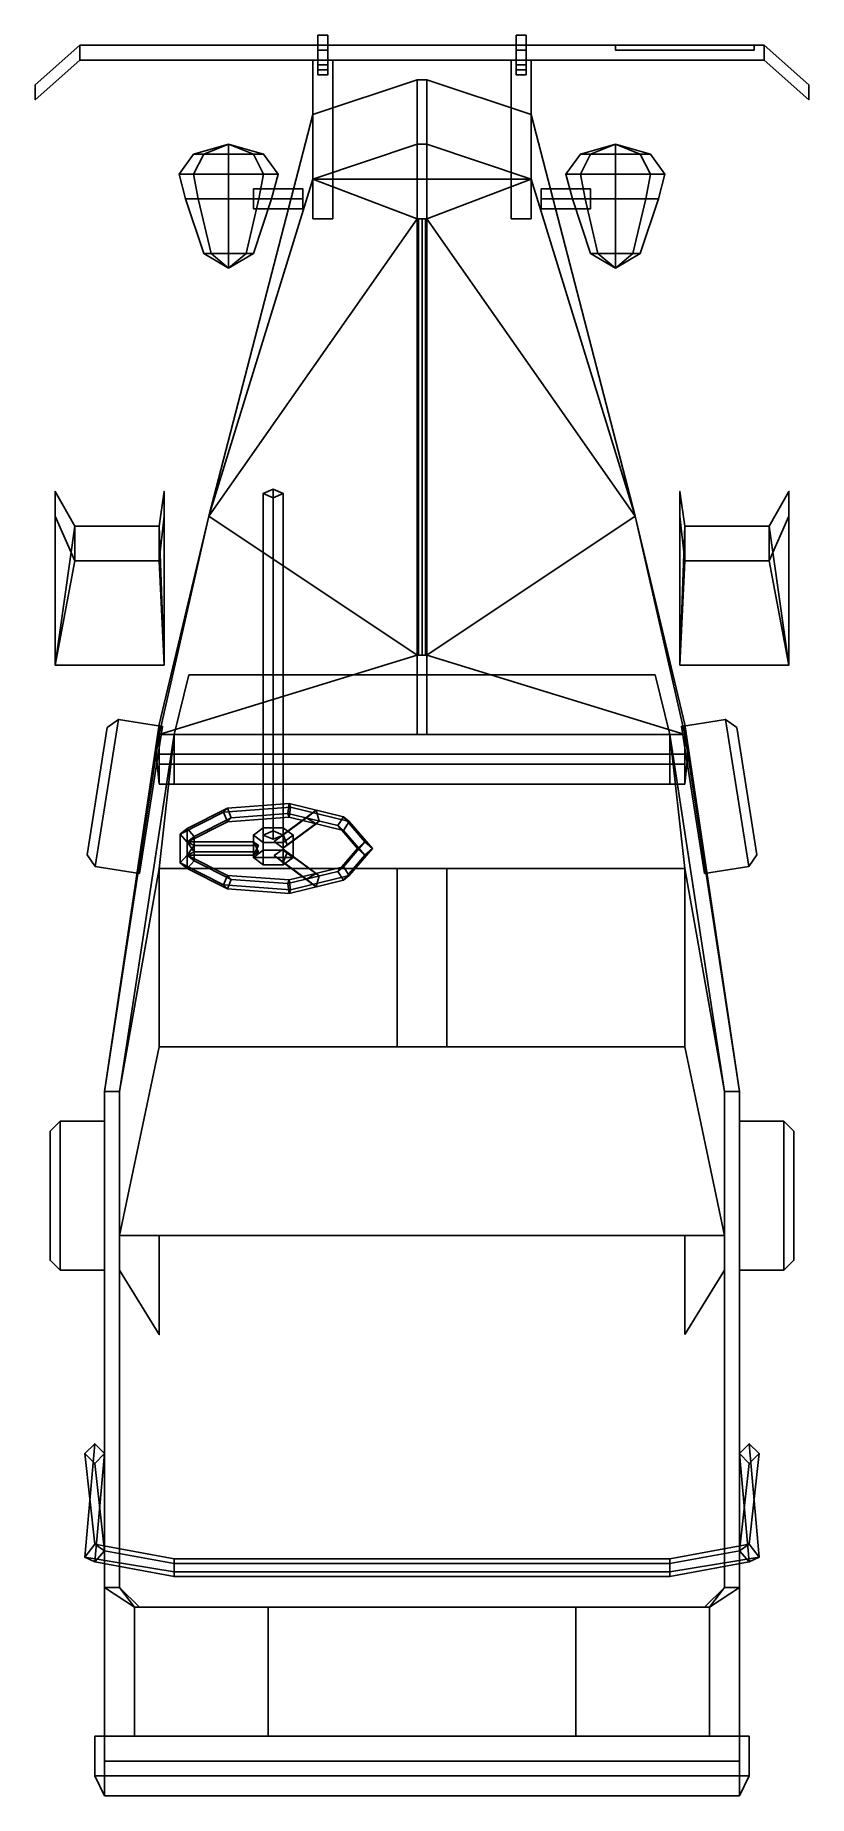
# Model space of a CAD drawing. Extents: x -0.78 to 0.78, y -1.79 to 1.76.
import ezdxf

# ---------------------------------------------------------------- set-up
doc = ezdxf.new("R2010")
doc.units = 0
doc.layers.get('0').update_dxf_attribs({"linetype": 'CONTINUOUS'})

msp = doc.modelspace()

# ---------------------------------------------------------------- linework, layer by layer
for points in [[(-0.78, 1.66, 0.45), (-0.78, 1.63, 0.45), (-0.69, 1.71, 0.45), (-0.69, 1.74, 0.45)], [(-0.69, 1.74, 0.45), (-0.69, 1.74, 0.37), (-0.78, 1.66, 0.37), (-0.78, 1.66, 0.45)], [(-0.69, 1.74, 0.37), (-0.69, 1.71, 0.37), (-0.78, 1.63, 0.37), (-0.78, 1.66, 0.37)], [(0.69, 1.74, 0.45), (0.69, 1.74, 0.37), (-0.69, 1.74, 0.37), (-0.69, 1.74, 0.45)], [(0.69, 1.74, 0.37), (0.69, 1.71, 0.37), (-0.69, 1.71, 0.37), (-0.69, 1.74, 0.37)], [(-0.69, 1.74, 0.45), (-0.69, 1.71, 0.45), (0.69, 1.71, 0.45), (0.69, 1.74, 0.45)], [(-0.19, 1.71, 0.5), (-0.19, 1.76, 0.47), (-0.21, 1.76, 0.47), (-0.21, 1.71, 0.5)], [(-0.21, 1.76, 0.47), (-0.21, 1.73, 0.47), (-0.21, 1.7, 0.49), (-0.21, 1.71, 0.5)], [(-0.21, 1.76, 0.46), (-0.21, 1.73, 0.46), (-0.21, 1.73, 0.47), (-0.21, 1.76, 0.47)], [(-0.19, 1.76, 0.47), (-0.19, 1.76, 0.46), (-0.21, 1.76, 0.46), (-0.21, 1.76, 0.47)], [(-0.19, 1.76, 0.46), (-0.19, 1.74, 0.45), (-0.21, 1.74, 0.45), (-0.21, 1.76, 0.46)], [(-0.21, 1.74, 0.45), (-0.21, 1.71, 0.45), (-0.21, 1.73, 0.46), (-0.21, 1.76, 0.46)], [(-0.19, 1.7, 0.49), (-0.19, 1.73, 0.47), (-0.19, 1.76, 0.47), (-0.19, 1.71, 0.5)], [(-0.19, 1.73, 0.47), (-0.19, 1.73, 0.46), (-0.19, 1.76, 0.46), (-0.19, 1.76, 0.47)], [(-0.19, 1.73, 0.46), (-0.19, 1.71, 0.45), (-0.19, 1.74, 0.45), (-0.19, 1.76, 0.46)], [(0.21, 1.76, 0.46), (0.21, 1.74, 0.45), (0.19, 1.74, 0.45), (0.19, 1.76, 0.46)], [(0.19, 1.74, 0.45), (0.19, 1.71, 0.45), (0.19, 1.73, 0.46), (0.19, 1.76, 0.46)], [(0.19, 1.76, 0.46), (0.19, 1.73, 0.46), (0.19, 1.73, 0.47), (0.19, 1.76, 0.47)], [(0.21, 1.76, 0.47), (0.21, 1.76, 0.46), (0.19, 1.76, 0.46), (0.19, 1.76, 0.47)], [(0.21, 1.71, 0.5), (0.21, 1.76, 0.47), (0.19, 1.76, 0.47), (0.19, 1.71, 0.5)], [(0.19, 1.76, 0.47), (0.19, 1.73, 0.47), (0.19, 1.7, 0.49), (0.19, 1.71, 0.5)], [(0.21, 1.73, 0.46), (0.21, 1.71, 0.45), (0.21, 1.74, 0.45), (0.21, 1.76, 0.46)], [(0.21, 1.73, 0.47), (0.21, 1.73, 0.46), (0.21, 1.76, 0.46), (0.21, 1.76, 0.47)], [(0.21, 1.7, 0.49), (0.21, 1.73, 0.47), (0.21, 1.76, 0.47), (0.21, 1.71, 0.5)], [(0.67, 1.74, 0.52), (0.67, 1.74, 0.45), (0.39, 1.74, 0.45), (0.39, 1.74, 0.52)], [(0.39, 1.74, 0.52), (0.39, 1.74, 0.45), (0.39, 1.73, 0.45), (0.39, 1.73, 0.52)], [(0.39, 1.73, 0.52), (0.67, 1.73, 0.52), (0.67, 1.74, 0.52), (0.39, 1.74, 0.52)], [(0.67, 1.73, 0.52), (0.67, 1.73, 0.45), (0.67, 1.74, 0.45), (0.67, 1.74, 0.52)], [(0.69, 1.74, 0.37), (0.69, 1.74, 0.45), (0.78, 1.66, 0.45), (0.78, 1.66, 0.37)], [(0.69, 1.74, 0.45), (0.69, 1.71, 0.45), (0.78, 1.63, 0.45), (0.78, 1.66, 0.45)], [(0.78, 1.66, 0.37), (0.78, 1.63, 0.37), (0.69, 1.71, 0.37), (0.69, 1.74, 0.37)], [(-0.78, 1.63, 0.45), (-0.78, 1.63, 0.37), (-0.69, 1.71, 0.37), (-0.69, 1.71, 0.45)], [(-0.69, 1.71, 0.45), (-0.69, 1.71, 0.37), (0.69, 1.71, 0.37), (0.69, 1.71, 0.45)], [(-0.22, 1.71, 0.45), (-0.22, 1.39, 0.45), (-0.18, 1.39, 0.45), (-0.18, 1.71, 0.45)], [(-0.18, 1.71, 0.37), (-0.18, 1.39, 0.37), (-0.22, 1.39, 0.37), (-0.22, 1.71, 0.37)], [(-0.22, 1.71, 0.37), (-0.22, 1.39, 0.37), (-0.22, 1.39, 0.45), (-0.22, 1.71, 0.45)], [(-0.21, 1.7, 0.49), (-0.21, 1.73, 0.47), (-0.19, 1.73, 0.47), (-0.19, 1.7, 0.49)], [(-0.21, 1.73, 0.47), (-0.21, 1.73, 0.46), (-0.19, 1.73, 0.46), (-0.19, 1.73, 0.47)], [(-0.21, 1.73, 0.46), (-0.21, 1.71, 0.45), (-0.19, 1.71, 0.45), (-0.19, 1.73, 0.46)], [(-0.19, 1.69, 0.5), (-0.19, 1.71, 0.5), (-0.21, 1.71, 0.5), (-0.21, 1.69, 0.5)], [(-0.21, 1.71, 0.5), (-0.21, 1.7, 0.49), (-0.21, 1.68, 0.49), (-0.21, 1.69, 0.5)], [(-0.19, 1.68, 0.49), (-0.19, 1.7, 0.49), (-0.19, 1.71, 0.5), (-0.19, 1.69, 0.5)], [(-0.18, 1.39, 0.45), (-0.18, 1.39, 0.37), (-0.18, 1.71, 0.37), (-0.18, 1.71, 0.45)], [(0.18, 1.71, 0.37), (0.18, 1.39, 0.37), (0.18, 1.39, 0.45), (0.18, 1.71, 0.45)], [(0.22, 1.71, 0.37), (0.22, 1.39, 0.37), (0.18, 1.39, 0.37), (0.18, 1.71, 0.37)], [(0.18, 1.71, 0.45), (0.18, 1.39, 0.45), (0.22, 1.39, 0.45), (0.22, 1.71, 0.45)], [(0.19, 1.73, 0.46), (0.19, 1.71, 0.45), (0.21, 1.71, 0.45), (0.21, 1.73, 0.46)], [(0.19, 1.73, 0.47), (0.19, 1.73, 0.46), (0.21, 1.73, 0.46), (0.21, 1.73, 0.47)], [(0.19, 1.7, 0.49), (0.19, 1.73, 0.47), (0.21, 1.73, 0.47), (0.21, 1.7, 0.49)], [(0.19, 1.71, 0.5), (0.19, 1.7, 0.49), (0.19, 1.68, 0.49), (0.19, 1.69, 0.5)], [(0.21, 1.69, 0.5), (0.21, 1.71, 0.5), (0.19, 1.71, 0.5), (0.19, 1.69, 0.5)], [(0.21, 1.68, 0.49), (0.21, 1.7, 0.49), (0.21, 1.71, 0.5), (0.21, 1.69, 0.5)], [(0.22, 1.39, 0.45), (0.22, 1.39, 0.37), (0.22, 1.71, 0.37), (0.22, 1.71, 0.45)], [(0.39, 1.73, 0.45), (0.67, 1.73, 0.45), (0.67, 1.73, 0.52), (0.39, 1.73, 0.52)], [(0.78, 1.63, 0.37), (0.78, 1.63, 0.45), (0.69, 1.71, 0.45), (0.69, 1.71, 0.37)], [(-0.01, 1.54, 0.99), (-0.01, 1.67, 0.45), (-0.22, 1.6, 0.45), (-0.22, 1.47, 0.99)], [(-0.21, 1.68, 0.49), (-0.21, 1.7, 0.49), (-0.19, 1.7, 0.49), (-0.19, 1.68, 0.49)], [(-0.21, 1.69, 0.5), (-0.21, 1.68, 0.49), (-0.19, 1.68, 0.49), (-0.19, 1.69, 0.5)], [(0.01, 1.54, 0.99), (0.01, 1.67, 0.45), (-0.01, 1.67, 0.45), (-0.01, 1.54, 0.99)], [(0.22, 1.6, 0.45), (0.01, 1.67, 0.45), (0.01, 1.54, 0.99), (0.22, 1.47, 0.99)], [(0.19, 1.68, 0.49), (0.19, 1.7, 0.49), (0.21, 1.7, 0.49), (0.21, 1.68, 0.49)], [(0.19, 1.69, 0.5), (0.19, 1.68, 0.49), (0.21, 1.68, 0.49), (0.21, 1.69, 0.5)], [(-0.78, 1.66, 0.37), (-0.78, 1.63, 0.37), (-0.78, 1.63, 0.45), (-0.78, 1.66, 0.45)], [(0.78, 1.66, 0.45), (0.78, 1.63, 0.45), (0.78, 1.63, 0.37), (0.78, 1.66, 0.37)], [(-0.22, 1.6, 0.45), (-0.43, 0.79, 0.45), (-0.43, 0.79, 1.06), (-0.22, 1.47, 0.99)], [(0.43, 0.79, 1.06), (0.43, 0.79, 0.45), (0.22, 1.6, 0.45), (0.22, 1.47, 0.99)], [(-0.39, 1.54, 0.94), (-0.4607, 1.52, 0.94), (-0.44, 1.52, 0.99), (-0.39, 1.54, 0.94)], [(-0.39, 1.54, 0.94), (-0.44, 1.52, 0.89), (-0.4607, 1.52, 0.94), (-0.39, 1.54, 0.94)], [(-0.39, 1.54, 0.94), (-0.44, 1.52, 0.99), (-0.39, 1.52, 1.0107), (-0.39, 1.54, 0.94)], [(-0.39, 1.54, 0.94), (-0.39, 1.52, 0.8693), (-0.44, 1.52, 0.89), (-0.39, 1.54, 0.94)], [(-0.39, 1.54, 0.94), (-0.39, 1.52, 1.0107), (-0.34, 1.52, 0.99), (-0.39, 1.54, 0.94)], [(-0.39, 1.54, 0.94), (-0.34, 1.52, 0.99), (-0.3193, 1.52, 0.94), (-0.39, 1.54, 0.94)], [(-0.39, 1.54, 0.94), (-0.3193, 1.52, 0.94), (-0.34, 1.52, 0.89), (-0.39, 1.54, 0.94)], [(-0.39, 1.54, 0.94), (-0.34, 1.52, 0.89), (-0.39, 1.52, 0.8693), (-0.39, 1.54, 0.94)], [(-0.01, 1.47, 1.06), (-0.01, 1.54, 0.99), (-0.22, 1.47, 0.99)], [(0.01, 1.47, 1.06), (0.01, 1.54, 0.99), (-0.01, 1.54, 0.99), (-0.01, 1.47, 1.06)], [(0.22, 1.47, 0.99), (0.22, 1.47, 0.99), (0.01, 1.54, 0.99), (0.01, 1.47, 1.06)], [(0.39, 1.54, 0.94), (0.3193, 1.52, 0.94), (0.34, 1.52, 0.99), (0.39, 1.54, 0.94)], [(0.39, 1.54, 0.94), (0.34, 1.52, 0.89), (0.3193, 1.52, 0.94), (0.39, 1.54, 0.94)], [(0.39, 1.54, 0.94), (0.34, 1.52, 0.99), (0.39, 1.52, 1.0107), (0.39, 1.54, 0.94)], [(0.39, 1.54, 0.94), (0.39, 1.52, 0.8693), (0.34, 1.52, 0.89), (0.39, 1.54, 0.94)], [(0.39, 1.54, 0.94), (0.39, 1.52, 1.0107), (0.44, 1.52, 0.99), (0.39, 1.54, 0.94)], [(0.39, 1.54, 0.94), (0.44, 1.52, 0.99), (0.4607, 1.52, 0.94), (0.39, 1.54, 0.94)], [(0.39, 1.54, 0.94), (0.4607, 1.52, 0.94), (0.44, 1.52, 0.89), (0.39, 1.54, 0.94)], [(0.39, 1.54, 0.94), (0.44, 1.52, 0.89), (0.39, 1.52, 0.8693), (0.39, 1.54, 0.94)], [(-0.4607, 1.52, 0.94), (-0.49, 1.48, 0.94), (-0.4607, 1.48, 1.0107), (-0.44, 1.52, 0.99)], [(-0.44, 1.52, 0.89), (-0.4607, 1.48, 0.8693), (-0.49, 1.48, 0.94), (-0.4607, 1.52, 0.94)], [(-0.44, 1.52, 0.99), (-0.4607, 1.48, 1.0107), (-0.39, 1.48, 1.04), (-0.39, 1.52, 1.0107)], [(-0.39, 1.52, 0.8693), (-0.39, 1.48, 0.84), (-0.4607, 1.48, 0.8693), (-0.44, 1.52, 0.89)], [(-0.39, 1.52, 1.0107), (-0.39, 1.48, 1.04), (-0.3193, 1.48, 1.0107), (-0.34, 1.52, 0.99)], [(-0.34, 1.52, 0.89), (-0.3193, 1.48, 0.8693), (-0.39, 1.48, 0.84), (-0.39, 1.52, 0.8693)], [(-0.34, 1.52, 0.99), (-0.3193, 1.48, 1.0107), (-0.29, 1.48, 0.94), (-0.3193, 1.52, 0.94)], [(-0.3193, 1.52, 0.94), (-0.29, 1.48, 0.94), (-0.3193, 1.48, 0.8693), (-0.34, 1.52, 0.89)], [(0.3193, 1.52, 0.94), (0.29, 1.48, 0.94), (0.3193, 1.48, 1.0107), (0.34, 1.52, 0.99)], [(0.34, 1.52, 0.89), (0.3193, 1.48, 0.8693), (0.29, 1.48, 0.94), (0.3193, 1.52, 0.94)], [(0.34, 1.52, 0.99), (0.3193, 1.48, 1.0107), (0.39, 1.48, 1.04), (0.39, 1.52, 1.0107)], [(0.39, 1.52, 0.8693), (0.39, 1.48, 0.84), (0.3193, 1.48, 0.8693), (0.34, 1.52, 0.89)], [(0.39, 1.52, 1.0107), (0.39, 1.48, 1.04), (0.4607, 1.48, 1.0107), (0.44, 1.52, 0.99)], [(0.44, 1.52, 0.89), (0.4607, 1.48, 0.8693), (0.39, 1.48, 0.84), (0.39, 1.52, 0.8693)], [(0.44, 1.52, 0.99), (0.4607, 1.48, 1.0107), (0.49, 1.48, 0.94), (0.4607, 1.52, 0.94)], [(0.4607, 1.52, 0.94), (0.49, 1.48, 0.94), (0.4607, 1.48, 0.8693), (0.44, 1.52, 0.89)], [(-0.4766, 1.43, 0.94), (-0.49, 1.48, 0.94), (-0.4607, 1.48, 0.8693), (-0.4512, 1.43, 0.8788)], [(-0.4512, 1.43, 1.0012), (-0.4607, 1.48, 1.0107), (-0.49, 1.48, 0.94), (-0.4766, 1.43, 0.94)], [(-0.4512, 1.43, 0.8788), (-0.4607, 1.48, 0.8693), (-0.39, 1.48, 0.84), (-0.39, 1.43, 0.8534)], [(-0.39, 1.43, 1.0266), (-0.39, 1.48, 1.04), (-0.4607, 1.48, 1.0107), (-0.4512, 1.43, 1.0012)], [(-0.39, 1.43, 0.8534), (-0.39, 1.48, 0.84), (-0.3193, 1.48, 0.8693), (-0.3288, 1.43, 0.8788)], [(-0.3288, 1.43, 1.0012), (-0.3193, 1.48, 1.0107), (-0.39, 1.48, 1.04), (-0.39, 1.43, 1.0266)], [(-0.3288, 1.43, 0.8788), (-0.3193, 1.48, 0.8693), (-0.29, 1.48, 0.94), (-0.3034, 1.43, 0.94)], [(-0.3034, 1.43, 0.94), (-0.29, 1.48, 0.94), (-0.3193, 1.48, 1.0107), (-0.3288, 1.43, 1.0012)], [(-0.01, 1.39, 1.06), (-0.01, 1.47, 1.06), (-0.22, 1.47, 0.99)], [(0.01, 1.39, 1.06), (0.01, 1.47, 1.06), (-0.01, 1.47, 1.06), (-0.01, 1.39, 1.06)], [(0.22, 1.47, 0.99), (0.22, 1.47, 0.99), (0.01, 1.47, 1.06), (0.01, 1.39, 1.06)], [(0.43, 0.79, 1.06), (0.43, 0.79, 1.06), (0.22, 1.47, 0.99), (0.01, 1.39, 1.06)], [(0.3034, 1.43, 0.94), (0.29, 1.48, 0.94), (0.3193, 1.48, 0.8693), (0.3288, 1.43, 0.8788)], [(0.3288, 1.43, 1.0012), (0.3193, 1.48, 1.0107), (0.29, 1.48, 0.94), (0.3034, 1.43, 0.94)], [(0.3288, 1.43, 0.8788), (0.3193, 1.48, 0.8693), (0.39, 1.48, 0.84), (0.39, 1.43, 0.8534)], [(0.39, 1.43, 1.0266), (0.39, 1.48, 1.04), (0.3193, 1.48, 1.0107), (0.3288, 1.43, 1.0012)], [(0.39, 1.43, 0.8534), (0.39, 1.48, 0.84), (0.4607, 1.48, 0.8693), (0.4512, 1.43, 0.8788)], [(0.4512, 1.43, 1.0012), (0.4607, 1.48, 1.0107), (0.39, 1.48, 1.04), (0.39, 1.43, 1.0266)], [(0.4512, 1.43, 0.8788), (0.4607, 1.48, 0.8693), (0.49, 1.48, 0.94), (0.4766, 1.43, 0.94)], [(0.4766, 1.43, 0.94), (0.49, 1.48, 0.94), (0.4607, 1.48, 1.0107), (0.4512, 1.43, 1.0012)], [(-0.44, 1.32, 0.94), (-0.4766, 1.43, 0.94), (-0.4512, 1.43, 0.8788), (-0.4254, 1.32, 0.9046)], [(-0.4254, 1.32, 0.9754), (-0.4512, 1.43, 1.0012), (-0.4766, 1.43, 0.94), (-0.44, 1.32, 0.94)], [(-0.4254, 1.32, 0.9046), (-0.4512, 1.43, 0.8788), (-0.39, 1.43, 0.8534), (-0.39, 1.32, 0.89)], [(-0.39, 1.32, 0.99), (-0.39, 1.43, 1.0266), (-0.4512, 1.43, 1.0012), (-0.4254, 1.32, 0.9754)], [(-0.39, 1.32, 0.89), (-0.39, 1.43, 0.8534), (-0.3288, 1.43, 0.8788), (-0.3546, 1.32, 0.9046)], [(-0.3546, 1.32, 0.9754), (-0.3288, 1.43, 1.0012), (-0.39, 1.43, 1.0266), (-0.39, 1.32, 0.99)], [(-0.3546, 1.32, 0.9046), (-0.3288, 1.43, 0.8788), (-0.3034, 1.43, 0.94), (-0.34, 1.32, 0.94)], [(-0.34, 1.32, 0.94), (-0.3034, 1.43, 0.94), (-0.3288, 1.43, 1.0012), (-0.3546, 1.32, 0.9754)], [(-0.24, 1.43, 0.91), (-0.24, 1.45, 0.89), (-0.34, 1.45, 0.89), (-0.34, 1.43, 0.91)], [(-0.24, 1.45, 0.89), (-0.24, 1.43, 0.87), (-0.34, 1.43, 0.87), (-0.34, 1.45, 0.89)], [(-0.24, 1.41, 0.89), (-0.24, 1.43, 0.91), (-0.34, 1.43, 0.91), (-0.34, 1.41, 0.89)], [(-0.24, 1.43, 0.87), (-0.24, 1.41, 0.89), (-0.34, 1.41, 0.89), (-0.34, 1.43, 0.87)], [(0.34, 1.43, 0.91), (0.34, 1.45, 0.89), (0.24, 1.45, 0.89), (0.24, 1.43, 0.91)], [(0.34, 1.45, 0.89), (0.34, 1.43, 0.87), (0.24, 1.43, 0.87), (0.24, 1.45, 0.89)], [(0.34, 1.41, 0.89), (0.34, 1.43, 0.91), (0.24, 1.43, 0.91), (0.24, 1.41, 0.89)], [(0.34, 1.43, 0.87), (0.34, 1.41, 0.89), (0.24, 1.41, 0.89), (0.24, 1.43, 0.87)], [(0.34, 1.32, 0.94), (0.3034, 1.43, 0.94), (0.3288, 1.43, 0.8788), (0.3546, 1.32, 0.9046)], [(0.3546, 1.32, 0.9754), (0.3288, 1.43, 1.0012), (0.3034, 1.43, 0.94), (0.34, 1.32, 0.94)], [(0.3546, 1.32, 0.9046), (0.3288, 1.43, 0.8788), (0.39, 1.43, 0.8534), (0.39, 1.32, 0.89)], [(0.39, 1.32, 0.99), (0.39, 1.43, 1.0266), (0.3288, 1.43, 1.0012), (0.3546, 1.32, 0.9754)], [(0.39, 1.32, 0.89), (0.39, 1.43, 0.8534), (0.4512, 1.43, 0.8788), (0.4254, 1.32, 0.9046)], [(0.4254, 1.32, 0.9754), (0.4512, 1.43, 1.0012), (0.39, 1.43, 1.0266), (0.39, 1.32, 0.99)], [(0.4254, 1.32, 0.9046), (0.4512, 1.43, 0.8788), (0.4766, 1.43, 0.94), (0.44, 1.32, 0.94)], [(0.44, 1.32, 0.94), (0.4766, 1.43, 0.94), (0.4512, 1.43, 1.0012), (0.4254, 1.32, 0.9754)], [(-0.43, 0.79, 1.06), (-0.43, 0.79, 1.06), (-0.01, 0.51, 1.17), (-0.01, 1.39, 1.06)], [(-0.01, 1.39, 1.06), (-0.01, 0.51, 1.17), (-0.01, 0.51, 1.18), (-0.01, 1.39, 1.07)], [(0.01, 1.39, 1.07), (0.01, 1.39, 1.06), (-0.01, 1.39, 1.06), (-0.01, 1.39, 1.07)], [(-0.0071, 1.39, 1.0771), (-0.01, 1.39, 1.07), (-0.01, 0.51, 1.18), (-0.0071, 0.51, 1.1871)], [(0.0071, 1.39, 1.0771), (0.01, 1.39, 1.07), (-0.01, 1.39, 1.07), (-0.0071, 1.39, 1.0771)], [(0, 1.39, 1.08), (-0.0071, 1.39, 1.0771), (-0.0071, 0.51, 1.1871), (0, 0.51, 1.19)], [(0, 1.39, 1.08), (0.0071, 1.39, 1.0771), (-0.0071, 1.39, 1.0771), (0, 1.39, 1.08)], [(0.0071, 1.39, 1.0771), (0, 1.39, 1.08), (0, 0.51, 1.19), (0.0071, 0.51, 1.1871)], [(0.01, 1.39, 1.07), (0.0071, 1.39, 1.0771), (0.0071, 0.51, 1.1871), (0.01, 0.51, 1.18)], [(0.01, 0.51, 1.18), (0.01, 0.51, 1.17), (0.01, 1.39, 1.06), (0.01, 1.39, 1.07)], [(0.01, 0.51, 1.17), (0.01, 0.51, 1.17), (0.43, 0.79, 1.06), (0.01, 1.39, 1.06)], [(-0.39, 1.29, 0.94), (-0.44, 1.32, 0.94), (-0.4254, 1.32, 0.9046), (-0.39, 1.29, 0.94)], [(-0.39, 1.29, 0.94), (-0.4254, 1.32, 0.9754), (-0.44, 1.32, 0.94), (-0.39, 1.29, 0.94)], [(-0.39, 1.29, 0.94), (-0.4254, 1.32, 0.9046), (-0.39, 1.32, 0.89), (-0.39, 1.29, 0.94)], [(-0.39, 1.29, 0.94), (-0.39, 1.32, 0.99), (-0.4254, 1.32, 0.9754), (-0.39, 1.29, 0.94)], [(-0.39, 1.29, 0.94), (-0.39, 1.32, 0.89), (-0.3546, 1.32, 0.9046), (-0.39, 1.29, 0.94)], [(-0.39, 1.29, 0.94), (-0.3546, 1.32, 0.9046), (-0.34, 1.32, 0.94), (-0.39, 1.29, 0.94)], [(-0.39, 1.29, 0.94), (-0.34, 1.32, 0.94), (-0.3546, 1.32, 0.9754), (-0.39, 1.29, 0.94)], [(-0.39, 1.29, 0.94), (-0.3546, 1.32, 0.9754), (-0.39, 1.32, 0.99), (-0.39, 1.29, 0.94)], [(0.39, 1.29, 0.94), (0.34, 1.32, 0.94), (0.3546, 1.32, 0.9046), (0.39, 1.29, 0.94)], [(0.39, 1.29, 0.94), (0.3546, 1.32, 0.9754), (0.34, 1.32, 0.94), (0.39, 1.29, 0.94)], [(0.39, 1.29, 0.94), (0.3546, 1.32, 0.9046), (0.39, 1.32, 0.89), (0.39, 1.29, 0.94)], [(0.39, 1.29, 0.94), (0.39, 1.32, 0.99), (0.3546, 1.32, 0.9754), (0.39, 1.29, 0.94)], [(0.39, 1.29, 0.94), (0.39, 1.32, 0.89), (0.4254, 1.32, 0.9046), (0.39, 1.29, 0.94)], [(0.39, 1.29, 0.94), (0.4254, 1.32, 0.9046), (0.44, 1.32, 0.94), (0.39, 1.29, 0.94)], [(0.39, 1.29, 0.94), (0.44, 1.32, 0.94), (0.4254, 1.32, 0.9754), (0.39, 1.29, 0.94)], [(0.39, 1.29, 0.94), (0.4254, 1.32, 0.9754), (0.39, 1.32, 0.99), (0.39, 1.29, 0.94)], [(-0.74, 0.79, 0.49), (-0.74, 0.49, 0.61), (-0.74, 0.49, 0.61), (-0.74, 0.84, 0.61)], [(-0.7, 0.77, 0.61), (-0.7, 0.7, 0.45), (-0.74, 0.79, 0.49), (-0.74, 0.84, 0.61)], [(-0.74, 0.84, 0.61), (-0.74, 0.49, 0.61), (-0.74, 0.49, 0.61), (-0.7, 0.77, 0.61)], [(-0.52, 0.49, 0.61), (-0.52, 0.49, 0.61), (-0.52, 0.84, 0.61), (-0.53, 0.77, 0.61)], [(-0.52, 0.84, 0.61), (-0.52, 0.79, 0.49), (-0.53, 0.7, 0.45), (-0.53, 0.77, 0.61)], [(-0.52, 0.49, 0.61), (-0.52, 0.49, 0.61), (-0.52, 0.79, 0.49), (-0.52, 0.84, 0.61)], [(-0.3, 0.8444, 0.8043), (-0.32, 0.836, 0.7861), (-0.32, 0.1472, 1.1073), (-0.3, 0.1556, 1.1254)], [(-0.32, 0.836, 0.7861), (-0.3, 0.8275, 0.768), (-0.3, 0.1387, 1.0892), (-0.32, 0.1472, 1.1073)], [(-0.28, 0.836, 0.7861), (-0.3, 0.8444, 0.8043), (-0.3, 0.1556, 1.1254), (-0.28, 0.1472, 1.1073)], [(-0.3, 0.8275, 0.768), (-0.28, 0.836, 0.7861), (-0.28, 0.1472, 1.1073), (-0.3, 0.1387, 1.0892)], [(0.52, 0.79, 0.49), (0.52, 0.49, 0.61), (0.52, 0.49, 0.61), (0.52, 0.84, 0.61)], [(0.53, 0.77, 0.61), (0.53, 0.7, 0.45), (0.52, 0.79, 0.49), (0.52, 0.84, 0.61)], [(0.52, 0.84, 0.61), (0.52, 0.49, 0.61), (0.52, 0.49, 0.61), (0.53, 0.77, 0.61)], [(0.74, 0.84, 0.61), (0.74, 0.79, 0.49), (0.7, 0.7, 0.45), (0.7, 0.77, 0.61)], [(0.74, 0.49, 0.61), (0.74, 0.49, 0.61), (0.74, 0.84, 0.61), (0.7, 0.77, 0.61)], [(0.74, 0.49, 0.61), (0.74, 0.49, 0.61), (0.74, 0.79, 0.49), (0.74, 0.84, 0.61)], [(-0.7, 0.7, 0.45), (-0.7, 0.7, 0.33), (-0.74, 0.79, 0.33), (-0.74, 0.79, 0.49)], [(-0.74, 0.79, 0.33), (-0.74, 0.49, 0.33), (-0.74, 0.49, 0.61), (-0.74, 0.79, 0.49)], [(-0.7, 0.7, 0.33), (-0.7, 0.7, 0.33), (-0.74, 0.49, 0.33), (-0.74, 0.79, 0.33)], [(-0.43, 0.79, 1.06), (-0.43, 0.79, 0.33), (-0.53, 0.37, 0.33), (-0.53, 0.35, 0.49)], [(-0.43, 0.79, 1.06), (-0.43, 0.79, 1.06), (-0.53, 0.35, 0.49), (-0.53, 0.35, 1.11)], [(-0.53, 0.35, 1.11), (-0.53, 0.35, 1.11), (-0.01, 0.51, 1.17), (-0.43, 0.79, 1.06)], [(-0.52, 0.79, 0.33), (-0.52, 0.79, 0.33), (-0.52, 0.49, 0.33), (-0.53, 0.7, 0.33)], [(-0.52, 0.79, 0.49), (-0.52, 0.79, 0.33), (-0.53, 0.7, 0.33), (-0.53, 0.7, 0.45)], [(-0.52, 0.49, 0.61), (-0.52, 0.49, 0.33), (-0.52, 0.79, 0.33), (-0.52, 0.79, 0.49)], [(0.01, 0.51, 1.17), (0.01, 0.51, 1.17), (0.53, 0.35, 1.11), (0.43, 0.79, 1.06)], [(0.53, 0.37, 0.33), (0.43, 0.79, 0.33), (0.43, 0.79, 1.06), (0.53, 0.35, 0.49)], [(0.53, 0.35, 0.49), (0.43, 0.79, 1.06), (0.43, 0.79, 1.06), (0.53, 0.35, 1.11)], [(0.52, 0.79, 0.33), (0.52, 0.49, 0.33), (0.52, 0.49, 0.61), (0.52, 0.79, 0.49)], [(0.53, 0.7, 0.33), (0.53, 0.7, 0.33), (0.52, 0.49, 0.33), (0.52, 0.79, 0.33)], [(0.53, 0.7, 0.45), (0.53, 0.7, 0.33), (0.52, 0.79, 0.33), (0.52, 0.79, 0.49)], [(0.74, 0.49, 0.33), (0.7, 0.7, 0.33), (0.7, 0.7, 0.33), (0.74, 0.79, 0.33)], [(0.74, 0.79, 0.49), (0.74, 0.79, 0.33), (0.7, 0.7, 0.33), (0.7, 0.7, 0.45)], [(0.74, 0.49, 0.61), (0.74, 0.49, 0.33), (0.74, 0.79, 0.33), (0.74, 0.79, 0.49)], [(-0.7, 0.77, 0.61), (-0.74, 0.49, 0.61), (-0.52, 0.49, 0.61), (-0.53, 0.77, 0.61)], [(-0.53, 0.77, 0.61), (-0.53, 0.7, 0.45), (-0.7, 0.7, 0.45), (-0.7, 0.77, 0.61)], [(0.53, 0.77, 0.61), (0.52, 0.49, 0.61), (0.74, 0.49, 0.61), (0.7, 0.77, 0.61)], [(0.7, 0.77, 0.61), (0.7, 0.7, 0.45), (0.53, 0.7, 0.45), (0.53, 0.77, 0.61)], [(-0.53, 0.7, 0.33), (-0.52, 0.49, 0.33), (-0.74, 0.49, 0.33), (-0.7, 0.7, 0.33)], [(-0.53, 0.7, 0.45), (-0.53, 0.7, 0.33), (-0.7, 0.7, 0.33), (-0.7, 0.7, 0.45)], [(0.7, 0.7, 0.33), (0.74, 0.49, 0.33), (0.52, 0.49, 0.33), (0.53, 0.7, 0.33)], [(0.7, 0.7, 0.45), (0.7, 0.7, 0.33), (0.53, 0.7, 0.33), (0.53, 0.7, 0.45)], [(-0.53, 0.35, 1.11), (-0.53, 0.35, 1.11), (-0.01, 0.35, 1.19), (-0.01, 0.51, 1.17)], [(-0.01, 0.51, 1.18), (-0.01, 0.51, 1.17), (0.01, 0.51, 1.17), (0.01, 0.51, 1.18)], [(-0.01, 0.51, 1.17), (-0.01, 0.35, 1.19), (0.01, 0.35, 1.19), (0.01, 0.51, 1.17)], [(-0.0071, 0.51, 1.1871), (-0.01, 0.51, 1.18), (0.01, 0.51, 1.18), (0.0071, 0.51, 1.1871)], [(0, 0.51, 1.19), (-0.0071, 0.51, 1.1871), (0.0071, 0.51, 1.1871), (0, 0.51, 1.19)], [(0.01, 0.35, 1.19), (0.01, 0.35, 1.19), (0.53, 0.35, 1.11), (0.01, 0.51, 1.17)], [(-0.74, 0.49, 0.61), (-0.74, 0.49, 0.33), (-0.52, 0.49, 0.33), (-0.52, 0.49, 0.61)], [(-0.5, 0.35, 1.08), (-0.5, 0.35, 0.41), (-0.47, 0.47, 0.41), (-0.5, 0.35, 1.08)], [(-0.5, 0.35, 1.08), (-0.47, 0.47, 0.41), (0.47, 0.47, 0.41), (0.5, 0.35, 1.08)], [(0.47, 0.47, 0.41), (0.5, 0.35, 0.41), (0.5, 0.35, 1.08)], [(0.52, 0.49, 0.61), (0.52, 0.49, 0.33), (0.74, 0.49, 0.33), (0.74, 0.49, 0.61)], [(-0.6589, 0.0841, 0.38), (-0.612, 0.3804, 0.38), (-0.6348, 0.3638, 0.38), (-0.6755, 0.107, 0.38)], [(-0.6755, 0.107, 0.35), (-0.6348, 0.3638, 0.35), (-0.612, 0.3804, 0.35), (-0.6589, 0.0841, 0.35)], [(-0.6348, 0.3638, 0.38), (-0.6348, 0.3638, 0.35), (-0.6755, 0.107, 0.35), (-0.6755, 0.107, 0.38)], [(-0.57, 0.07, 0.38), (-0.5231, 0.3663, 0.38), (-0.612, 0.3804, 0.38), (-0.6589, 0.0841, 0.38)], [(-0.6589, 0.0841, 0.35), (-0.612, 0.3804, 0.35), (-0.5231, 0.3663, 0.35), (-0.57, 0.07, 0.35)], [(-0.53, 0.37, 0.33), (-0.64, -0.37, 0.33), (-0.64, -0.37, 0.49), (-0.53, 0.35, 0.49)], [(-0.612, 0.3804, 0.38), (-0.612, 0.3804, 0.35), (-0.6348, 0.3638, 0.35), (-0.6348, 0.3638, 0.38)], [(-0.5231, 0.3663, 0.38), (-0.5231, 0.3663, 0.35), (-0.612, 0.3804, 0.35), (-0.612, 0.3804, 0.38)], [(0.5231, 0.3663, 0.38), (0.57, 0.07, 0.38), (0.6589, 0.0841, 0.38), (0.612, 0.3804, 0.38)], [(0.612, 0.3804, 0.38), (0.612, 0.3804, 0.35), (0.5231, 0.3663, 0.35), (0.5231, 0.3663, 0.38)], [(0.612, 0.3804, 0.35), (0.6589, 0.0841, 0.35), (0.57, 0.07, 0.35), (0.5231, 0.3663, 0.35)], [(0.64, -0.37, 0.49), (0.64, -0.37, 0.33), (0.53, 0.37, 0.33), (0.53, 0.35, 0.49)], [(0.612, 0.3804, 0.38), (0.6589, 0.0841, 0.38), (0.6755, 0.107, 0.38), (0.6348, 0.3638, 0.38)], [(0.6348, 0.3638, 0.38), (0.6348, 0.3638, 0.35), (0.612, 0.3804, 0.35), (0.612, 0.3804, 0.38)], [(0.6348, 0.3638, 0.35), (0.6755, 0.107, 0.35), (0.6589, 0.0841, 0.35), (0.612, 0.3804, 0.35)], [(0.6755, 0.107, 0.38), (0.6755, 0.107, 0.35), (0.6348, 0.3638, 0.35), (0.6348, 0.3638, 0.38)], [(-0.53, 0.35, 0.49), (-0.64, -0.37, 0.49), (-0.64, -0.37, 1.08), (-0.53, 0.35, 1.08)], [(-0.61, -0.37, 1.08), (-0.61, -0.37, 0.41), (-0.5, 0.35, 0.41), (-0.5, 0.35, 1.08)], [(-0.53, 0.35, 1.08), (-0.5361, 0.31, 1.08), (-0.5361, 0.31, 1.23), (-0.53, 0.35, 1.23)], [(-0.53, 0.35, 1.23), (-0.5361, 0.31, 1.23), (-0.53, 0.25, 1.46), (-0.53, 0.29, 1.46)], [(0.53, 0.35, 1.23), (0.01, 0.35, 1.19), (-0.01, 0.35, 1.19), (-0.53, 0.35, 1.23)], [(-0.01, 0.35, 1.19), (-0.53, 0.35, 1.11), (-0.53, 0.35, 1.23), (-0.01, 0.35, 1.19)], [(-0.5, 0.29, 1.46), (-0.5, 0.35, 1.23), (-0.53, 0.35, 1.23), (-0.53, 0.29, 1.46)], [(-0.5, 0.35, 1.23), (-0.5, 0.31, 1.23), (0.5, 0.31, 1.23), (0.5, 0.35, 1.23)], [(-0.5, 0.25, 1.46), (-0.5, 0.31, 1.23), (-0.5, 0.35, 1.23), (-0.5, 0.29, 1.46)], [(0.53, 0.35, 1.23), (0.53, 0.35, 1.11), (0.01, 0.35, 1.19)], [(0.5, 0.35, 0.41), (0.61, -0.37, 0.41), (0.61, -0.37, 1.08), (0.5, 0.35, 1.08)], [(0.5, 0.35, 1.23), (0.5, 0.31, 1.23), (0.5, 0.25, 1.46), (0.5, 0.29, 1.46)], [(0.53, 0.29, 1.46), (0.53, 0.35, 1.23), (0.5, 0.35, 1.23), (0.5, 0.29, 1.46)], [(0.64, -0.37, 1.08), (0.64, -0.37, 0.49), (0.53, 0.35, 0.49), (0.53, 0.35, 1.08)], [(0.5361, 0.31, 1.23), (0.5361, 0.31, 1.08), (0.53, 0.35, 1.08), (0.53, 0.35, 1.23)], [(0.53, 0.25, 1.46), (0.5361, 0.31, 1.23), (0.53, 0.35, 1.23), (0.53, 0.29, 1.46)], [(-0.64, -0.37, 1.08), (-0.61, -0.37, 1.08), (-0.5061, 0.31, 1.08), (-0.5361, 0.31, 1.08)], [(-0.5361, 0.31, 1.23), (-0.5361, 0.31, 1.08), (0.5361, 0.31, 1.08), (0.5361, 0.31, 1.23)], [(-0.53, 0.25, 1.46), (-0.5361, 0.31, 1.23), (-0.5, 0.31, 1.23), (-0.5, 0.25, 1.46)], [(-0.53, 0.29, 1.5), (0.53, 0.29, 1.5), (0.53, 0.29, 1.46), (-0.53, 0.29, 1.46)], [(-0.53, 0.25, 1.5), (0.53, 0.25, 1.5), (0.53, 0.29, 1.5), (-0.53, 0.29, 1.5)], [(-0.53, 0.29, 1.46), (-0.53, 0.25, 1.46), (-0.53, 0.25, 1.5), (-0.53, 0.29, 1.5)], [(0.5, 0.29, 1.46), (0.5, 0.25, 1.46), (-0.5, 0.25, 1.46), (-0.5, 0.29, 1.46)], [(0.5, 0.25, 1.46), (0.5, 0.31, 1.23), (0.5361, 0.31, 1.23), (0.53, 0.25, 1.46)], [(0.5061, 0.31, 1.08), (0.61, -0.37, 1.08), (0.64, -0.37, 1.08), (0.5361, 0.31, 1.08)], [(0.53, 0.29, 1.5), (0.53, 0.25, 1.5), (0.53, 0.25, 1.46), (0.53, 0.29, 1.46)], [(-0.53, 0.25, 1.46), (0.53, 0.25, 1.46), (0.53, 0.25, 1.5), (-0.53, 0.25, 1.5)], [(-0.4738, 0.1603, 1.171), (-0.4879, 0.1489, 1.182), (-0.4, 0.1932, 1.277), (-0.3925, 0.2013, 1.2589)], [(-0.4879, 0.1489, 1.182), (-0.4738, 0.1331, 1.1837), (-0.3925, 0.1741, 1.2715), (-0.4, 0.1932, 1.277)], [(-0.4597, 0.1446, 1.1727), (-0.4738, 0.1603, 1.171), (-0.3925, 0.2013, 1.2589), (-0.385, 0.1822, 1.2534)], [(-0.4738, 0.1331, 1.1837), (-0.4597, 0.1446, 1.1727), (-0.385, 0.1822, 1.2534), (-0.3925, 0.1741, 1.2715)], [(-0.3925, 0.2013, 1.2589), (-0.4, 0.1932, 1.277), (-0.2653, 0.2032, 1.2985), (-0.2679, 0.2106, 1.2788)], [(-0.4, 0.1932, 1.277), (-0.3925, 0.1741, 1.2715), (-0.2679, 0.1834, 1.2915), (-0.2653, 0.2032, 1.2985)], [(-0.385, 0.1822, 1.2534), (-0.3925, 0.2013, 1.2589), (-0.2679, 0.2106, 1.2788), (-0.2705, 0.1908, 1.2717)], [(-0.3925, 0.1741, 1.2715), (-0.385, 0.1822, 1.2534), (-0.2705, 0.1908, 1.2717), (-0.2679, 0.1834, 1.2915)], [(-0.28, 0.1482, 1.1451), (-0.298, 0.1341, 1.1503), (-0.2331, 0.1816, 1.2522), (-0.2131, 0.1972, 1.2501)], [(-0.298, 0.1341, 1.1503), (-0.28, 0.121, 1.1577), (-0.2131, 0.17, 1.2628), (-0.2331, 0.1816, 1.2522)], [(-0.272, 0.1278, 1.1367), (-0.28, 0.1482, 1.1451), (-0.2131, 0.1972, 1.2501), (-0.2071, 0.1753, 1.2386)], [(-0.2705, 0.1908, 1.2717), (-0.2679, 0.2106, 1.2788), (-0.1583, 0.1839, 1.2214), (-0.1698, 0.1662, 1.219)], [(-0.2679, 0.1834, 1.2915), (-0.2705, 0.1908, 1.2717), (-0.1698, 0.1662, 1.219), (-0.1583, 0.1567, 1.2341)], [(-0.2679, 0.2106, 1.2788), (-0.2653, 0.2032, 1.2985), (-0.1468, 0.1743, 1.2365), (-0.1583, 0.1839, 1.2214)], [(-0.2653, 0.2032, 1.2985), (-0.2679, 0.1834, 1.2915), (-0.1583, 0.1567, 1.2341), (-0.1468, 0.1743, 1.2365)], [(-0.1698, 0.1662, 1.219), (-0.1583, 0.1839, 1.2214), (-0.115, 0.1336, 1.1137), (-0.13, 0.12, 1.12)], [(-0.1583, 0.1839, 1.2214), (-0.1468, 0.1743, 1.2365), (-0.1, 0.12, 1.12), (-0.115, 0.1336, 1.1137)], [(-0.4738, 0.1069, 1.0563), (-0.4879, 0.0911, 1.058), (-0.4879, 0.1489, 1.182), (-0.4738, 0.1603, 1.171)], [(-0.4879, 0.0911, 1.058), (-0.4738, 0.0797, 1.069), (-0.4738, 0.1331, 1.1837), (-0.4879, 0.1489, 1.182)], [(-0.4597, 0.0954, 1.0673), (-0.4738, 0.1069, 1.0563), (-0.4738, 0.1603, 1.171), (-0.4597, 0.1446, 1.1727)], [(-0.4738, 0.0797, 1.069), (-0.4597, 0.0954, 1.0673), (-0.4597, 0.1446, 1.1727), (-0.4738, 0.1331, 1.1837)], [(-0.32, 0.1618, 1.1387), (-0.34, 0.1472, 1.1073), (-0.34, 0.1019, 1.1285), (-0.32, 0.1165, 1.1598)], [(-0.34, 0.1472, 1.1073), (-0.32, 0.1325, 1.0759), (-0.32, 0.0872, 1.0971), (-0.34, 0.1019, 1.1285)], [(-0.28, 0.1618, 1.1387), (-0.32, 0.1618, 1.1387), (-0.32, 0.1165, 1.1598), (-0.28, 0.1165, 1.1598)], [(-0.28, 0.121, 1.1577), (-0.272, 0.1278, 1.1367), (-0.2071, 0.1753, 1.2386), (-0.2131, 0.17, 1.2628)], [(-0.26, 0.1472, 1.1073), (-0.28, 0.1618, 1.1387), (-0.28, 0.1165, 1.1598), (-0.26, 0.1019, 1.1285)], [(-0.28, 0.1325, 1.0759), (-0.26, 0.1472, 1.1073), (-0.26, 0.1019, 1.1285), (-0.28, 0.0872, 1.0971)], [(-0.1583, 0.1567, 1.2341), (-0.1698, 0.1662, 1.219), (-0.13, 0.12, 1.12), (-0.115, 0.1064, 1.1263)], [(-0.1468, 0.1743, 1.2365), (-0.1583, 0.1567, 1.2341), (-0.115, 0.1064, 1.1263), (-0.1, 0.12, 1.12)], [(-0.6755, 0.107, 0.38), (-0.6755, 0.107, 0.35), (-0.6589, 0.0841, 0.35), (-0.6589, 0.0841, 0.38)], [(-0.3925, 0.0659, 0.9685), (-0.4, 0.0468, 0.963), (-0.4879, 0.0911, 1.058), (-0.4738, 0.1069, 1.0563)], [(-0.33, 0.1263, 1.1336), (-0.34, 0.1336, 1.1137), (-0.4738, 0.1336, 1.1137), (-0.4597, 0.1263, 1.1336)], [(-0.34, 0.1336, 1.1137), (-0.33, 0.1137, 1.1064), (-0.4597, 0.1137, 1.1064), (-0.4738, 0.1336, 1.1137)], [(-0.34, 0.1064, 1.1263), (-0.33, 0.1263, 1.1336), (-0.4597, 0.1263, 1.1336), (-0.4738, 0.1064, 1.1263)], [(-0.33, 0.1137, 1.1064), (-0.34, 0.1064, 1.1263), (-0.4738, 0.1064, 1.1263), (-0.4597, 0.1137, 1.1064)], [(-0.385, 0.0578, 0.9866), (-0.3925, 0.0659, 0.9685), (-0.4738, 0.1069, 1.0563), (-0.4597, 0.0954, 1.0673)], [(-0.28, 0.1165, 1.1598), (-0.32, 0.1165, 1.1598), (-0.34, 0.1019, 1.1285), (-0.26, 0.1019, 1.1285)], [(-0.32, 0.1325, 1.0759), (-0.28, 0.1325, 1.0759), (-0.28, 0.0872, 1.0971), (-0.32, 0.0872, 1.0971)], [(-0.298, 0.1059, 1.0897), (-0.28, 0.119, 1.0823), (-0.2131, 0.07, 0.9772), (-0.2331, 0.0584, 0.9878)], [(-0.28, 0.119, 1.0823), (-0.272, 0.1122, 1.1033), (-0.2071, 0.0647, 1.0014), (-0.2131, 0.07, 0.9772)], [(-0.272, 0.1122, 1.1033), (-0.28, 0.0918, 1.0949), (-0.2131, 0.0428, 0.9899), (-0.2071, 0.0647, 1.0014)], [(-0.13, 0.12, 1.12), (-0.115, 0.1336, 1.1137), (-0.1583, 0.0833, 1.0059), (-0.1698, 0.0738, 1.021)], [(-0.115, 0.1064, 1.1263), (-0.13, 0.12, 1.12), (-0.1698, 0.0738, 1.021), (-0.1583, 0.0561, 1.0186)], [(-0.115, 0.1336, 1.1137), (-0.1, 0.12, 1.12), (-0.1468, 0.0657, 1.0035), (-0.1583, 0.0833, 1.0059)], [(-0.1, 0.12, 1.12), (-0.115, 0.1064, 1.1263), (-0.1583, 0.0561, 1.0186), (-0.1468, 0.0657, 1.0035)], [(0.6589, 0.0841, 0.38), (0.6589, 0.0841, 0.35), (0.6755, 0.107, 0.35), (0.6755, 0.107, 0.38)], [(-0.6589, 0.0841, 0.38), (-0.6589, 0.0841, 0.35), (-0.57, 0.07, 0.35), (-0.57, 0.07, 0.38)], [(-0.4, 0.0468, 0.963), (-0.3925, 0.0387, 0.9811), (-0.4738, 0.0797, 1.069), (-0.4879, 0.0911, 1.058)], [(-0.3925, 0.0387, 0.9811), (-0.385, 0.0578, 0.9866), (-0.4597, 0.0954, 1.0673), (-0.4738, 0.0797, 1.069)], [(-0.26, 0.1019, 1.1285), (-0.34, 0.1019, 1.1285), (-0.32, 0.0872, 1.0971), (-0.28, 0.0872, 1.0971)], [(-0.28, 0.0918, 1.0949), (-0.298, 0.1059, 1.0897), (-0.2331, 0.0584, 0.9878), (-0.2131, 0.0428, 0.9899)], [(-0.1698, 0.0738, 1.021), (-0.1583, 0.0833, 1.0059), (-0.2679, 0.0566, 0.9485), (-0.2705, 0.0492, 0.9683)], [(-0.1583, 0.0561, 1.0186), (-0.1698, 0.0738, 1.021), (-0.2705, 0.0492, 0.9683), (-0.2679, 0.0294, 0.9612)], [(-0.1583, 0.0833, 1.0059), (-0.1468, 0.0657, 1.0035), (-0.2653, 0.0368, 0.9415), (-0.2679, 0.0566, 0.9485)], [(0.57, 0.07, 0.38), (0.57, 0.07, 0.35), (0.6589, 0.0841, 0.35), (0.6589, 0.0841, 0.38)], [(-0.2679, 0.0566, 0.9485), (-0.2653, 0.0368, 0.9415), (-0.4, 0.0468, 0.963), (-0.3925, 0.0659, 0.9685)], [(-0.2653, 0.0368, 0.9415), (-0.2679, 0.0294, 0.9612), (-0.3925, 0.0387, 0.9811), (-0.4, 0.0468, 0.963)], [(-0.2705, 0.0492, 0.9683), (-0.2679, 0.0566, 0.9485), (-0.3925, 0.0659, 0.9685), (-0.385, 0.0578, 0.9866)], [(-0.2679, 0.0294, 0.9612), (-0.2705, 0.0492, 0.9683), (-0.385, 0.0578, 0.9866), (-0.3925, 0.0387, 0.9811)], [(-0.1468, 0.0657, 1.0035), (-0.1583, 0.0561, 1.0186), (-0.2679, 0.0294, 0.9612), (-0.2653, 0.0368, 0.9415)], [(-0.64, -0.37, 0.33), (-0.64, -0.73, 0.33), (-0.64, -0.73, 0.49), (-0.64, -0.37, 0.49)], [(-0.64, -0.73, 0.49), (-0.64, -0.85, 0.7), (-0.64, -0.37, 1.08)], [(-0.64, -0.97, 0.79), (-0.64, -1.09, 0.83), (-0.64, -0.37, 1.08)], [(-0.64, -1.09, 0.83), (-0.64, -1.29, 0.83), (-0.64, -1.67, 1.08), (-0.64, -0.37, 1.08)], [(-0.64, -0.85, 0.7), (-0.64, -0.97, 0.79), (-0.64, -0.37, 1.08)], [(-0.64, -1.37, 1.08), (-0.61, -1.37, 1.08), (-0.61, -0.37, 1.08), (-0.64, -0.37, 1.08)], [(-0.61, -0.37, 1.08), (-0.61, -0.73, 0.49), (-0.61, -0.37, 0.41), (-0.61, -0.37, 1.08)], [(-0.61, -0.37, 1.08), (-0.61, -0.85, 0.7), (-0.61, -0.73, 0.49), (-0.61, -0.37, 1.08)], [(-0.61, -0.37, 1.08), (-0.61, -1.09, 0.83), (-0.61, -0.97, 0.79), (-0.61, -0.37, 1.08)], [(-0.61, -1.37, 1.08), (-0.61, -1.29, 0.83), (-0.61, -1.09, 0.83), (-0.61, -0.37, 1.08)], [(-0.61, -0.37, 1.08), (-0.61, -0.97, 0.79), (-0.61, -0.85, 0.7), (-0.61, -0.37, 1.08)], [(-0.61, -0.37, 0.41), (-0.61, -0.73, 0.49), (-0.61, -0.66, 0.41), (-0.61, -0.37, 0.41)], [(0.61, -0.37, 0.41), (0.61, -0.73, 0.49), (0.61, -0.37, 1.08)], [(0.61, -0.73, 0.49), (0.61, -0.85, 0.7), (0.61, -0.37, 1.08)], [(0.61, -0.85, 0.7), (0.61, -0.97, 0.79), (0.61, -0.37, 1.08)], [(0.61, -0.97, 0.79), (0.61, -1.09, 0.83), (0.61, -0.37, 1.08)], [(0.61, -1.09, 0.83), (0.61, -1.29, 0.83), (0.61, -1.37, 1.08), (0.61, -0.37, 1.08)], [(0.61, -1.37, 1.08), (0.64, -1.37, 1.08), (0.64, -0.37, 1.08), (0.61, -0.37, 1.08)], [(0.61, -0.66, 0.41), (0.61, -0.73, 0.49), (0.61, -0.37, 0.41)], [(0.64, -0.73, 0.49), (0.64, -0.73, 0.33), (0.64, -0.37, 0.33), (0.64, -0.37, 0.49)], [(0.64, -0.37, 1.08), (0.64, -0.73, 0.49), (0.64, -0.37, 0.49), (0.64, -0.37, 1.08)], [(0.64, -0.37, 1.08), (0.64, -0.85, 0.7), (0.64, -0.73, 0.49), (0.64, -0.37, 1.08)], [(0.64, -0.37, 1.08), (0.64, -0.97, 0.79), (0.64, -0.85, 0.7), (0.64, -0.37, 1.08)], [(0.64, -0.37, 1.08), (0.64, -1.09, 0.83), (0.64, -0.97, 0.79), (0.64, -0.37, 1.08)], [(0.64, -1.67, 1.08), (0.64, -1.29, 0.83), (0.64, -1.09, 0.83), (0.64, -0.37, 1.08)], [(-0.73, -0.73, 0.38), (-0.73, -0.43, 0.38), (-0.75, -0.45, 0.38), (-0.75, -0.71, 0.38)], [(-0.75, -0.71, 0.35), (-0.75, -0.45, 0.35), (-0.73, -0.43, 0.35), (-0.73, -0.73, 0.35)], [(-0.73, -0.43, 0.38), (-0.73, -0.43, 0.35), (-0.75, -0.45, 0.35), (-0.75, -0.45, 0.38)], [(-0.75, -0.45, 0.38), (-0.75, -0.45, 0.35), (-0.75, -0.71, 0.35), (-0.75, -0.71, 0.38)], [(-0.64, -0.73, 0.38), (-0.64, -0.43, 0.38), (-0.73, -0.43, 0.38), (-0.73, -0.73, 0.38)], [(-0.73, -0.73, 0.35), (-0.73, -0.43, 0.35), (-0.64, -0.43, 0.35), (-0.64, -0.73, 0.35)], [(-0.64, -0.43, 0.38), (-0.64, -0.43, 0.35), (-0.73, -0.43, 0.35), (-0.73, -0.43, 0.38)], [(0.73, -0.43, 0.38), (0.73, -0.43, 0.35), (0.64, -0.43, 0.35), (0.64, -0.43, 0.38)], [(0.73, -0.43, 0.35), (0.73, -0.73, 0.35), (0.64, -0.73, 0.35), (0.64, -0.43, 0.35)], [(0.64, -0.43, 0.38), (0.64, -0.73, 0.38), (0.73, -0.73, 0.38), (0.73, -0.43, 0.38)], [(0.73, -0.43, 0.38), (0.73, -0.73, 0.38), (0.75, -0.71, 0.38), (0.75, -0.45, 0.38)], [(0.75, -0.45, 0.35), (0.75, -0.71, 0.35), (0.73, -0.73, 0.35), (0.73, -0.43, 0.35)], [(0.75, -0.45, 0.38), (0.75, -0.45, 0.35), (0.73, -0.43, 0.35), (0.73, -0.43, 0.38)], [(0.75, -0.71, 0.38), (0.75, -0.71, 0.35), (0.75, -0.45, 0.35), (0.75, -0.45, 0.38)], [(-0.75, -0.71, 0.38), (-0.75, -0.71, 0.35), (-0.73, -0.73, 0.35), (-0.73, -0.73, 0.38)], [(-0.73, -0.73, 0.38), (-0.73, -0.73, 0.35), (-0.64, -0.73, 0.35), (-0.64, -0.73, 0.38)], [(0.64, -0.73, 0.38), (0.64, -0.73, 0.35), (0.73, -0.73, 0.35), (0.73, -0.73, 0.38)], [(0.73, -0.73, 0.38), (0.73, -0.73, 0.35), (0.75, -0.71, 0.35), (0.75, -0.71, 0.38)], [(-0.64, -1.1, 1.08), (-0.66, -1.08, 1.08), (-0.68, -1.3089, 1.4747), (-0.66, -1.3185, 1.4481)], [(-0.66, -1.08, 1.08), (-0.68, -1.1, 1.08), (-0.66, -1.2823, 1.465), (-0.68, -1.3089, 1.4747)], [(-0.66, -1.08, 1.01), (-0.68, -1.1, 1.01), (-0.68, -1.1, 1.08), (-0.66, -1.08, 1.08)], [(-0.68, -1.1, 1.08), (-0.66, -1.12, 1.08), (-0.64, -1.2962, 1.4475), (-0.66, -1.2823, 1.465)], [(-0.68, -1.1, 1.01), (-0.66, -1.12, 1.01), (-0.66, -1.12, 1.08), (-0.68, -1.1, 1.08)], [(-0.64, -1.1, 1.01), (-0.66, -1.08, 1.01), (-0.66, -1.08, 1.08), (-0.64, -1.1, 1.08)], [(-0.66, -1.12, 1.08), (-0.64, -1.1, 1.08), (-0.66, -1.3185, 1.4481), (-0.64, -1.2962, 1.4475)], [(-0.66, -1.12, 1.01), (-0.64, -1.1, 1.01), (-0.64, -1.1, 1.08), (-0.66, -1.12, 1.08)], [(0.66, -1.08, 1.08), (0.64, -1.1, 1.08), (0.66, -1.3185, 1.4481), (0.68, -1.3089, 1.4747)], [(0.66, -1.08, 1.01), (0.64, -1.1, 1.01), (0.64, -1.1, 1.08), (0.66, -1.08, 1.08)], [(0.64, -1.1, 1.08), (0.66, -1.12, 1.08), (0.64, -1.2962, 1.4475), (0.66, -1.3185, 1.4481)], [(0.66, -1.12, 1.08), (0.68, -1.1, 1.08), (0.66, -1.2823, 1.465), (0.64, -1.2962, 1.4475)], [(0.64, -1.1, 1.01), (0.66, -1.12, 1.01), (0.66, -1.12, 1.08), (0.64, -1.1, 1.08)], [(0.68, -1.1, 1.08), (0.66, -1.08, 1.08), (0.68, -1.3089, 1.4747), (0.66, -1.2823, 1.465)], [(0.68, -1.1, 1.01), (0.66, -1.08, 1.01), (0.66, -1.08, 1.08), (0.68, -1.1, 1.08)], [(0.66, -1.12, 1.01), (0.68, -1.1, 1.01), (0.68, -1.1, 1.08), (0.66, -1.12, 1.08)], [(-0.5, -1.3385, 1.5381), (-0.5, -1.3119, 1.5285), (-0.66, -1.2823, 1.465), (-0.68, -1.3089, 1.4747)], [(-0.5, -1.3481, 1.5115), (-0.5, -1.3385, 1.5381), (-0.68, -1.3089, 1.4747), (-0.66, -1.3185, 1.4481)], [(-0.5, -1.3119, 1.5285), (-0.5, -1.3215, 1.5019), (-0.64, -1.2962, 1.4475), (-0.66, -1.2823, 1.465)], [(-0.5, -1.3215, 1.5019), (-0.5, -1.3481, 1.5115), (-0.66, -1.3185, 1.4481), (-0.64, -1.2962, 1.4475)], [(-0.64, -1.29, 0.83), (-0.64, -1.37, 0.81), (-0.64, -1.67, 1.08)], [(-0.61, -1.37, 1.08), (-0.61, -1.37, 0.81), (-0.61, -1.29, 0.83), (-0.61, -1.37, 1.08)], [(0.5, -1.3385, 1.5381), (0.5, -1.3119, 1.5285), (-0.5, -1.3119, 1.5285), (-0.5, -1.3385, 1.5381)], [(0.5, -1.3119, 1.5285), (0.5, -1.3215, 1.5019), (-0.5, -1.3215, 1.5019), (-0.5, -1.3119, 1.5285)], [(0.5, -1.3215, 1.5019), (0.5, -1.3119, 1.5285), (0.66, -1.2823, 1.465), (0.64, -1.2962, 1.4475)], [(0.5, -1.3119, 1.5285), (0.5, -1.3385, 1.5381), (0.68, -1.3089, 1.4747), (0.66, -1.2823, 1.465)], [(0.5, -1.3481, 1.5115), (0.5, -1.3215, 1.5019), (0.64, -1.2962, 1.4475), (0.66, -1.3185, 1.4481)], [(0.5, -1.3385, 1.5381), (0.5, -1.3481, 1.5115), (0.66, -1.3185, 1.4481), (0.68, -1.3089, 1.4747)], [(0.61, -1.29, 0.83), (0.61, -1.37, 0.81), (0.61, -1.37, 1.08)], [(0.64, -1.67, 1.08), (0.64, -1.37, 0.81), (0.64, -1.29, 0.83), (0.64, -1.67, 1.08)], [(0.5, -1.3215, 1.5019), (0.5, -1.3481, 1.5115), (-0.5, -1.3481, 1.5115), (-0.5, -1.3215, 1.5019)], [(0.5, -1.3481, 1.5115), (0.5, -1.3385, 1.5381), (-0.5, -1.3385, 1.5381), (-0.5, -1.3481, 1.5115)], [(-0.64, -1.37, 1.08), (-0.64, -1.67, 1.08), (-0.58, -1.67, 1.13), (-0.58, -1.41, 1.13)], [(-0.61, -1.37, 1.08), (-0.64, -1.37, 1.08), (-0.58, -1.41, 1.13), (-0.61, -1.37, 1.08)], [(0.58, -1.67, 1.13), (0.64, -1.67, 1.08), (0.64, -1.37, 1.08), (0.58, -1.41, 1.13)], [(0.58, -1.41, 1.13), (0.64, -1.37, 1.08), (0.61, -1.37, 1.08), (0.58, -1.41, 1.13)], [(-0.64, -1.41, 0.79), (-0.64, -1.54, 0.7), (-0.64, -1.67, 1.08)], [(-0.58, -1.41, 1.13), (-0.31, -1.41, 1.14), (0.31, -1.41, 1.14), (0.58, -1.41, 1.13)], [(-0.58, -1.67, 1.13), (-0.31, -1.67, 1.14), (-0.31, -1.41, 1.14), (-0.58, -1.41, 1.13)], [(-0.31, -1.41, 1.14), (-0.31, -1.67, 1.14), (0.31, -1.67, 1.14), (0.31, -1.41, 1.14)], [(0.31, -1.41, 1.14), (0.31, -1.67, 1.14), (0.58, -1.67, 1.13), (0.58, -1.41, 1.13)], [(0.64, -1.67, 1.08), (0.64, -1.54, 0.7), (0.64, -1.41, 0.79), (0.64, -1.67, 1.08)], [(-0.64, -1.54, 0.7), (-0.64, -1.63, 0.58), (-0.64, -1.67, 1.08)], [(0.64, -1.67, 1.08), (0.64, -1.63, 0.58), (0.64, -1.54, 0.7), (0.64, -1.67, 1.08)], [(-0.64, -1.63, 0.58), (-0.64, -1.67, 0.48), (-0.64, -1.67, 1.08)], [(0.64, -1.67, 1.08), (0.64, -1.67, 0.48), (0.64, -1.63, 0.58), (0.64, -1.67, 1.08)], [(-0.66, -1.75, 0.33), (-0.66, -1.67, 0.33), (0.66, -1.67, 0.33), (0.66, -1.75, 0.33)], [(-0.66, -1.67, 0.48), (-0.66, -1.67, 0.33), (-0.66, -1.75, 0.33), (-0.66, -1.75, 0.48)], [(-0.64, -1.67, 0.48), (-0.66, -1.67, 0.48), (-0.66, -1.75, 0.48), (-0.64, -1.75, 0.48)], [(-0.64, -1.67, 0.48), (-0.64, -1.75, 0.48), (-0.64, -1.72, 1.08), (-0.64, -1.67, 1.08)], [(-0.64, -1.67, 1.08), (-0.64, -1.72, 1.08), (0.64, -1.72, 1.08), (0.64, -1.67, 1.08)], [(-0.58, -1.67, 1.13), (-0.64, -1.67, 1.08), (0.64, -1.67, 1.08), (0.58, -1.67, 1.13)], [(0.58, -1.67, 1.13), (0.31, -1.67, 1.14), (-0.31, -1.67, 1.14), (-0.58, -1.67, 1.13)], [(0.64, -1.72, 1.08), (0.64, -1.75, 0.48), (0.64, -1.67, 0.48), (0.64, -1.67, 1.08)], [(0.66, -1.67, 0.48), (0.64, -1.67, 0.48), (0.64, -1.75, 0.48), (0.66, -1.75, 0.48)], [(0.66, -1.75, 0.33), (0.66, -1.67, 0.33), (0.66, -1.67, 0.48), (0.66, -1.75, 0.48)], [(-0.64, -1.72, 1.08), (-0.64, -1.75, 0.48), (0.64, -1.75, 0.48), (0.64, -1.72, 1.08)], [(-0.66, -1.75, 0.33), (-0.64, -1.79, 0.33), (-0.64, -1.79, 0.48), (-0.66, -1.75, 0.48)], [(0.66, -1.75, 0.33), (0.64, -1.79, 0.33), (-0.64, -1.79, 0.33), (-0.66, -1.75, 0.33)], [(-0.66, -1.75, 0.48), (-0.64, -1.79, 0.48), (-0.64, -1.75, 0.48)], [(-0.64, -1.75, 0.48), (-0.64, -1.79, 0.48), (0.64, -1.79, 0.48), (0.64, -1.75, 0.48)], [(0.64, -1.79, 0.48), (0.64, -1.79, 0.33), (0.66, -1.75, 0.33), (0.66, -1.75, 0.48)], [(0.64, -1.75, 0.48), (0.64, -1.79, 0.48), (0.66, -1.75, 0.48), (0.64, -1.75, 0.48)], [(-0.64, -1.79, 0.48), (-0.64, -1.79, 0.33), (0.64, -1.79, 0.33), (0.64, -1.79, 0.48)]]:
    msp.add_3dface(points)
at = {"color": 4}
for points in [[(-0.5, 0.35, 0.41), (0.5, 0.35, 0.41), (0.47, 0.47, 0.41), (-0.47, 0.47, 0.41)], [(-0.61, -0.37, 0.41), (-0.53, 0.08, 0.41), (-0.5, 0.35, 0.41), (-0.61, -0.37, 0.41)], [(-0.53, 0.08, 0.41), (0.53, 0.08, 0.41), (0.5, 0.35, 0.41), (-0.5, 0.35, 0.41)], [(0.53, 0.08, 0.41), (0.61, -0.37, 0.41), (0.5, 0.35, 0.41), (0.53, 0.08, 0.41)], [(-0.61, -0.66, 0.41), (-0.53, -0.28, 0.41), (-0.53, 0.08, 0.41), (-0.61, -0.37, 0.41)], [(-0.05, -0.28, 0.41), (0.05, -0.28, 0.41), (0.05, 0.08, 0.41), (-0.05, 0.08, 0.41)], [(0.53, -0.28, 0.41), (0.61, -0.66, 0.41), (0.61, -0.37, 0.41), (0.53, 0.08, 0.41)], [(-0.61, -0.66, 0.41), (0.61, -0.66, 0.41), (0.53, -0.28, 0.41), (-0.53, -0.28, 0.41)], [(-0.61, -0.73, 0.41), (-0.53, -0.86, 0.41), (-0.53, -0.66, 0.41), (-0.61, -0.66, 0.41)], [(0.53, -0.86, 0.41), (0.61, -0.73, 0.41), (0.61, -0.66, 0.41), (0.53, -0.66, 0.41)]]:
    msp.add_3dface(points, dxfattribs=at)
at = {"color": 2}
for points in [[(-0.64, -1.37, 0.81), (-0.64, -1.41, 0.79), (-0.64, -1.67, 1.08)], [(-0.57, -1.41, 1.08), (-0.57, -1.41, 0.79), (-0.61, -1.37, 0.81), (-0.61, -1.37, 1.08)], [(-0.58, -1.41, 1.13), (-0.57, -1.41, 1.08), (-0.61, -1.37, 1.08), (-0.58, -1.41, 1.13)], [(0.61, -1.37, 0.81), (0.57, -1.41, 0.79), (0.57, -1.41, 1.08), (0.61, -1.37, 1.08)], [(0.61, -1.37, 1.08), (0.57, -1.41, 1.08), (0.58, -1.41, 1.13)], [(0.64, -1.67, 1.08), (0.64, -1.41, 0.79), (0.64, -1.37, 0.81), (0.64, -1.67, 1.08)], [(0.57, -1.41, 1.08), (-0.57, -1.41, 1.08), (-0.58, -1.41, 1.13), (0.58, -1.41, 1.13)], [(0.57, -1.41, 0.79), (-0.57, -1.41, 0.79), (-0.57, -1.41, 1.08), (0.57, -1.41, 1.08)]]:
    msp.add_3dface(points, dxfattribs=at)

doc.saveas('drawing.dxf')
